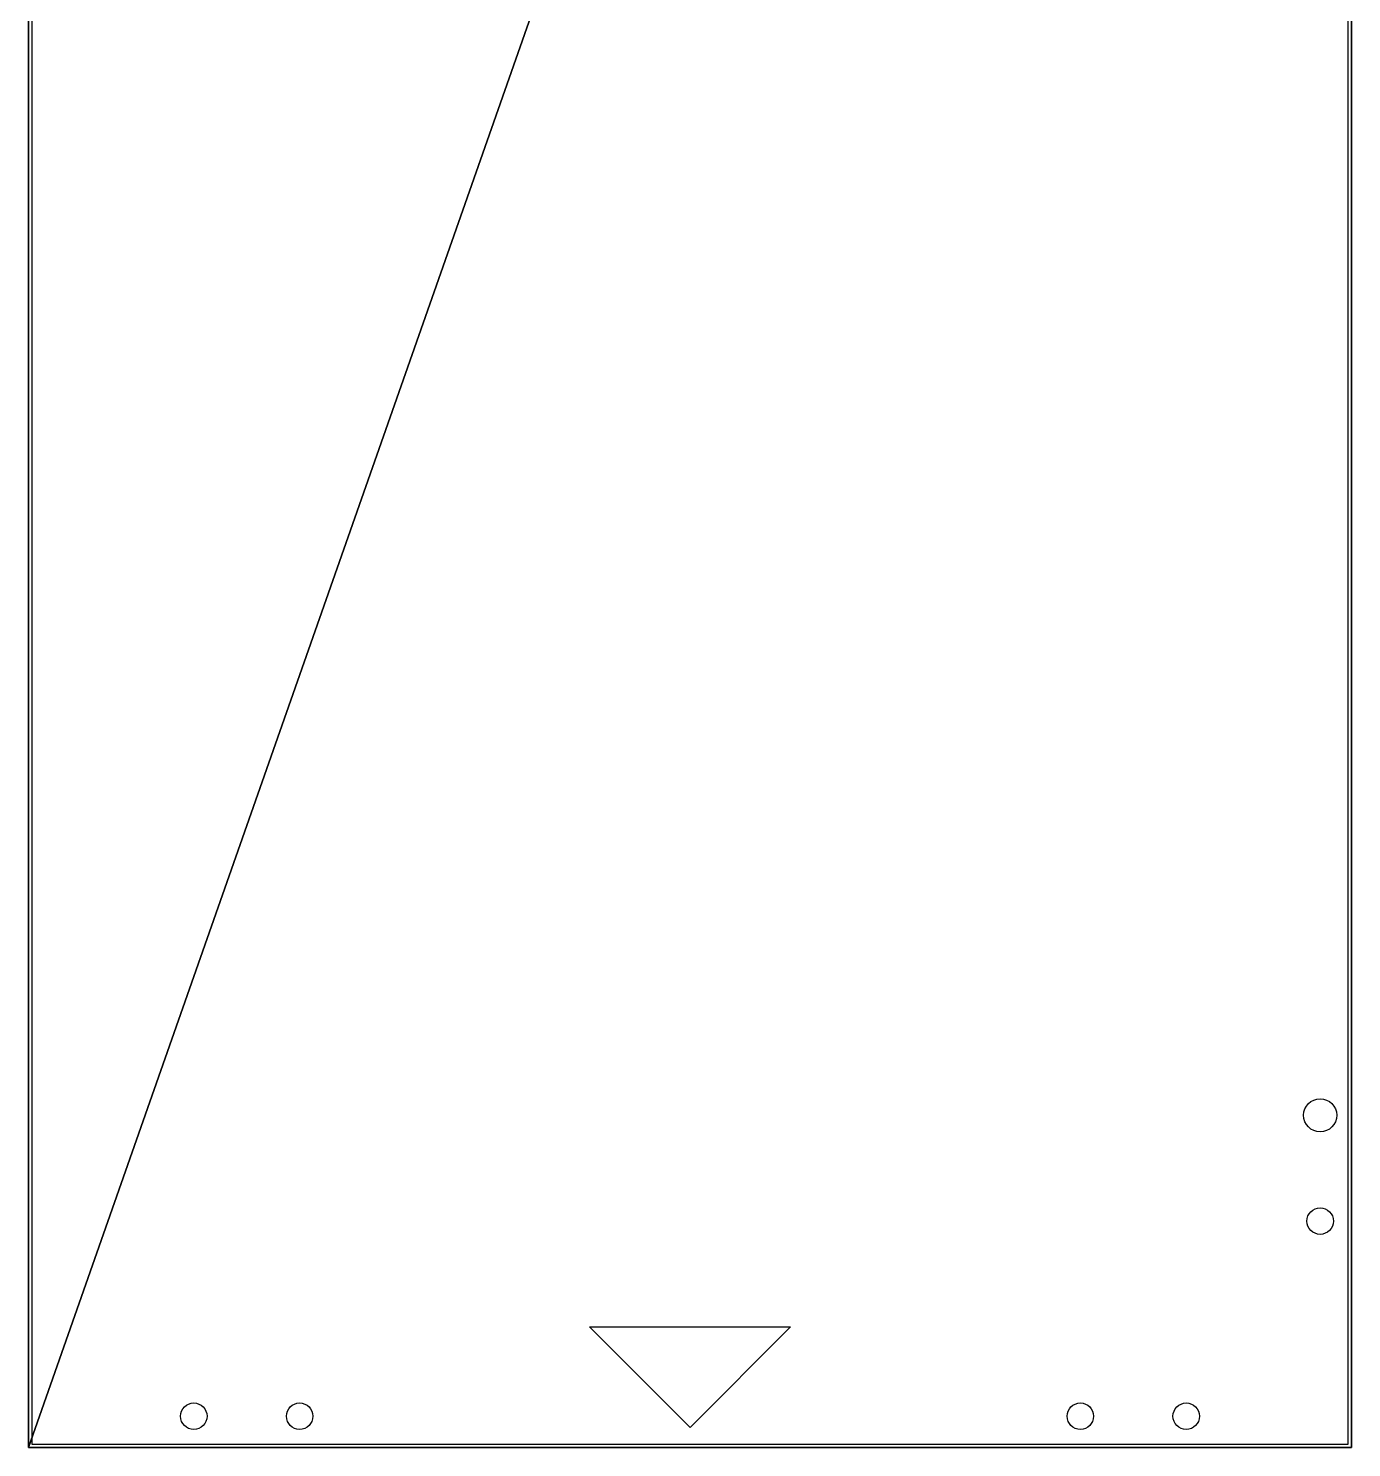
# Model space of a CAD drawing. Header units: millimetres. Extents: x -3498 to 36, y -676 to 1664.
# Drawn here: x -1177.5 to -777.5, y 0 to 429.2 of the extents above; entities that cross this region are included whole.
import ezdxf

# ---------------------------------------------------------------- set-up
doc = ezdxf.new("R2010")
doc.units = ezdxf.units.MM
doc.header["$LTSCALE"] = 25.4
doc.layers.get('0').update_dxf_attribs({"true_color": 0xffffff})
for name, color, linetype, true_color in [('ABF_cuttingLines', 134, 'Continuous', 0x009987), ('ABF_edgeBanding', 252, 'Continuous', 0x777799), ('DEPTH12-$38878', 34, 'Continuous', 0xaa4400), ('DEPTH13', 32, 'Continuous', 0xcc6600), ('DEPTH13_5-$89199', 172, 'Continuous', 0x0000cc)]:
    doc.layers.add(name, color=color, linetype=linetype, true_color=true_color)

# ---------------------------------------------------------------- blocks, each defined once
blk = doc.blocks.new('Group39#1')
at = {"layer": 'DEPTH12-$38878', "color": 0, "extrusion": (0, 0, -1)}
blk.add_circle((0, 9), 4, dxfattribs=at)
at = {"layer": 'DEPTH13', "color": 0, "extrusion": (0, 0, -1)}
blk.add_circle((-32, 9), 4, dxfattribs=at)
blk = doc.blocks.new('Group43#1')
at = {"layer": 'DEPTH12-$38878', "color": 0, "extrusion": (0, 0, -1)}
blk.add_circle((0, 9), 4, dxfattribs=at)
at = {"layer": 'DEPTH13', "color": 0, "extrusion": (0, 0, -1)}
blk.add_circle((32, 9), 4, dxfattribs=at)
blk = doc.blocks.new('Group111#1')
at = {"layer": 'DEPTH12-$38878', "color": 0, "extrusion": (0, 0, -1)}
blk.add_circle((9, 0), 4, dxfattribs=at)
at = {"layer": 'DEPTH13_5-$89199', "color": 0, "extrusion": (0, 0, -1)}
blk.add_circle((9, -32), 5, dxfattribs=at)
blk = doc.blocks.new('Group217#1')
at = {"layer": 'ABF_cuttingLines', "color": 0}
blk.add_polyline3d([(1, -1, 0), (1, -1139, 0), (399, -1139, 0), (399, -1, 0), (1, -1, 0)], close=True, dxfattribs=at)
blk = doc.blocks.new('Group218#1')
at = {"layer": 'ABF_edgeBanding', "color": 0}
blk.add_polyline3d([(200, -1133.93, 0), (169.58, -1103.51, 0), (230.42, -1103.51, 0), (200, -1133.93, 0)], close=True, dxfattribs=at)
blk = doc.blocks.new('___#8')
at = {"color": 0}
for p, q in [((0, -1140, 18), (0, 0, 18)), ((0, -1140), (0, 0)), ((0, -1140, 18), (0, 0, 18)), ((0, -1140), (0, 0)), ((400, 0, 18), (400, -1140, 18)), ((400, 0), (400, -1140)), ((400, 0, 18), (400, -1140, 18)), ((400, 0), (400, -1140)), ((400, -1140, 18), (0, -1140, 18)), ((400, -1140), (0, -1140)), ((400, -1140, 18), (0, -1140, 18)), ((0, -1140, 18), (0, -1140)), ((400, -1140), (0, -1140)), ((0, -1140, 18), (0, -1140)), ((400, -1140, 18), (400, -1140)), ((400, -1140, 18), (400, -1140))]:
    blk.add_line(p, q, dxfattribs=at)
at = {"color": 0, "extrusion": (0, 0, -1), "rotation": 180}
for name, p in [('Group39#1', (-50, -1121.5, -18)), ('Group43#1', (-350, -1121.5, -18)), ('Group111#1', (-399.5, -1071.5, -18))]:
    blk.add_blockref(name, p, dxfattribs=at)
at = {"layer": 'ABF_cuttingLines', "color": 0}
blk.add_blockref('Group217#1', (0, 0, 18), dxfattribs=at)
at = {"layer": 'ABF_edgeBanding', "color": 0}
blk.add_blockref('Group218#1', (0, 0, 18), dxfattribs=at)
at = {"color": 7, "true_color": 0xffffff}
mesh = blk.add_polyface(dxfattribs=at)
corners = [(0, -1140, 18), (400, 0, 18), (0, 0, 18), (400, -1140, 18)]
mesh.append_faces([[corners[k] for k in face] for face in [(0, 1, 2), (1, 0, 3)]], dxfattribs={"vtx0": -1, "color": 7})
at = {"color": 0}
mesh = blk.add_polyface(dxfattribs=at)
corners = [(400, 0), (0, -1140), (0, 0), (400, -1140)]
mesh.append_faces([[corners[k] for k in face] for face in [(0, 1, 2), (1, 0, 3)]], dxfattribs={"vtx0": -1, "color": 0})
mesh = blk.add_polyface(dxfattribs=at)
corners = [(0, 0, 18), (0, -1140), (0, -1140, 18), (0, 0)]
mesh.append_faces([[corners[k] for k in face] for face in [(0, 1, 2), (1, 0, 3)]], dxfattribs={"vtx0": -1, "color": 0})
mesh = blk.add_polyface(dxfattribs=at)
corners = [(400, 0), (400, -1140, 18), (400, -1140), (400, 0, 18)]
mesh.append_faces([[corners[k] for k in face] for face in [(0, 1, 2), (1, 0, 3)]], dxfattribs={"vtx0": -1, "color": 0})
mesh = blk.add_polyface(dxfattribs=at)
corners = [(400, -1140, 18), (0, -1140), (400, -1140), (0, -1140, 18)]
mesh.append_faces([[corners[k] for k in face] for face in [(0, 1, 2), (1, 0, 3)]], dxfattribs={"vtx0": -1, "color": 0})
blk = doc.blocks.new('THICKNESS_18')
at = {"color": 0}
blk.add_blockref('___#8', (-1177.5, 1140), dxfattribs=at)

msp = doc.modelspace()

# ---------------------------------------------------------------- block references
at = {"color": 0}
msp.add_blockref('THICKNESS_18', (0, 0), dxfattribs=at)

doc.saveas('drawing.dxf')
